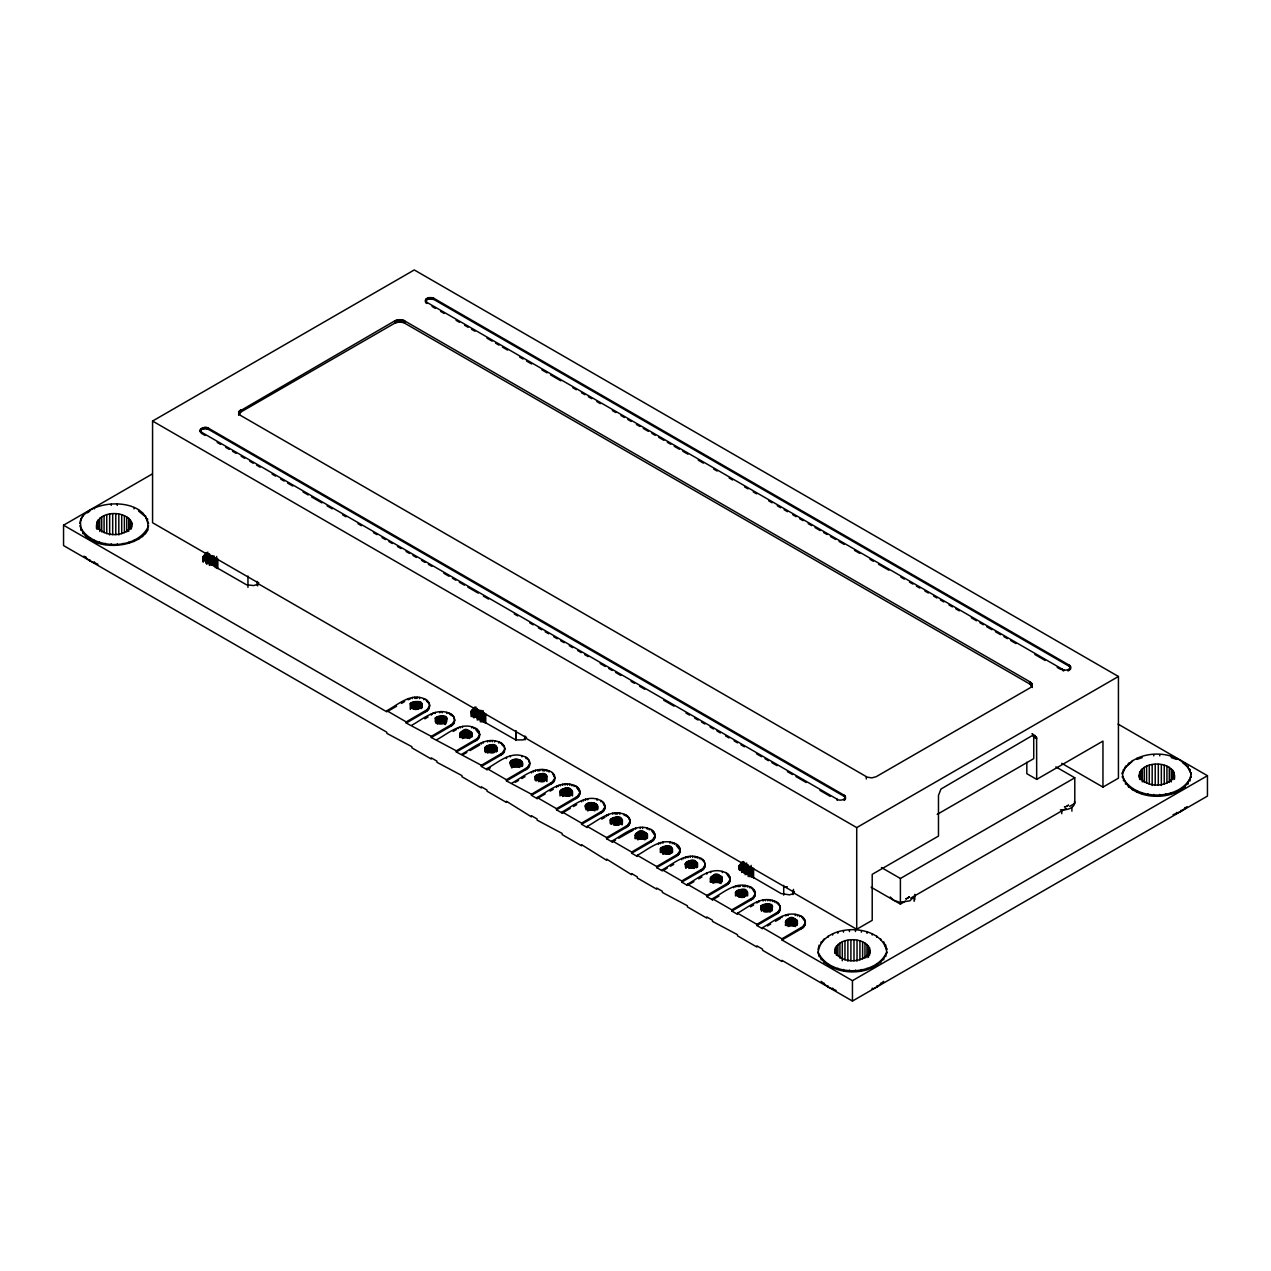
<?xml version="1.0" encoding="UTF-8"?>
<svg xmlns="http://www.w3.org/2000/svg" width="1271" height="1271" viewBox="0 0 1271 1271"><rect width="100%" height="100%" fill="white"/><g stroke="black" fill="none" stroke-linecap="round" stroke-linejoin="round"><path stroke-width="1.5" d="M96.596 528.831C93.911 510.497 126.337 508.734 131.882 523.175C129.34 538.014 101.855 538.157 96.596 524.955M200.723 431.536C197.688 430.885 204.663 424.959 208.666 428.327L844.119 795.201C848.631 798.855 839.877 801.699 837.16 799.221L201.708 432.347C197.911 429.137 206.569 427.437 208.666 429.471L844.119 796.345C846.55 796.52 844.897 801.604 844.659 798.839M207.999 552.202L206.252 552.821L203.01 557.222L205.521 561.226L246.574 584.819L253.819 585.55L257.727 584.247L258.712 582.674M1032.306 684.513L1030.288 682.019L403.765 320.387L399.158 319.672L394.836 320.832L238.9 411.629L238.9 413.71L240.712 415.522L867.235 777.153L871.842 777.868L876.164 776.708L1030.288 687.722L1032.306 685.228M515.819 740.215L515.835 730.634L515.835 740.5M526.575 737.323L523.128 739.913L515.756 739.913L515.835 732.112M522.397 762.616C521.603 768.034 510.704 768.034 509.893 762.616C512.324 756.817 525.161 758.723 522.397 766.397M525.034 739.929L525.034 736.02M559.987 791.547C575.255 778.186 575.255 805.528 559.987 792.183M537.125 797.473L556.507 808.674L556.507 809.818L575.938 798.601C582.229 795.9 580.45 786.717 574.111 785.367C560.511 779.743 548.087 791.595 537.125 797.473L537.125 798.617L531.469 795.344L531.469 794.216L506.414 780.887L506.414 779.743L487.031 768.558L487.031 769.702L490.272 767.827M597.545 806.005C596.735 811.406 585.836 811.406 585.041 806.005C587.472 800.206 600.309 802.096 597.545 809.786M562.163 811.931L581.562 823.131L581.562 824.275L600.992 813.059C607.268 810.374 605.489 801.175 599.149 799.84C585.566 794.2 573.126 806.068 562.163 811.931L562.163 813.075L556.507 809.818M587.218 826.404L606.601 837.589L606.601 838.733L626.031 827.516C632.322 824.831 630.543 815.632 624.204 814.298C610.604 808.674 598.18 820.526 587.218 826.404L587.218 827.532L581.562 824.275M612.257 840.862L631.655 852.063L631.655 853.191L651.086 841.974C657.361 839.289 655.582 830.09 649.243 828.756C635.659 823.131 623.219 834.983 612.257 840.862L612.257 842.006L615.498 840.131M637.311 855.319L656.694 866.52L656.694 867.648L676.124 856.432C682.416 853.747 680.636 844.548 674.297 843.213C660.698 837.589 648.274 849.441 637.311 855.319L637.311 856.463L631.655 853.191M662.366 869.777L681.749 880.978L681.749 882.122L701.179 870.905C707.454 868.204 705.675 859.021 699.352 857.687C685.752 852.047 673.312 863.899 662.366 869.777L662.366 870.921L656.694 867.648M687.404 884.251L706.803 895.435L706.803 896.579L726.218 885.363C732.509 882.678 730.73 873.479 724.391 872.144C710.807 866.52 698.367 878.372 687.404 884.251L687.404 885.379L681.749 882.122M712.459 898.708L731.842 909.893L731.842 911.037L751.272 899.82C757.564 897.135 755.768 887.936 749.445 886.602C735.845 880.978 723.406 892.83 712.459 898.708L712.459 899.836L706.803 896.579M737.498 913.166L756.896 924.367L756.896 925.495L776.311 914.278C782.602 911.593 780.823 902.394 774.484 901.06C760.9 895.435 748.46 907.287 737.498 913.166L737.498 914.31L731.842 911.037M762.552 927.623L781.935 938.824L781.935 939.952L801.365 928.751C807.657 926.051 805.878 916.868 799.538 915.517C785.939 909.893 773.515 921.745 762.552 927.623L762.552 928.767L756.896 925.495M886.824 953.139C884.298 921.856 820.589 921.856 818.063 953.139C828.565 978.32 878.086 978.336 886.824 951.995C876.132 976.97 828.756 976.97 818.063 951.995M1191.149 772.832C1188.623 804.114 1124.914 804.114 1122.372 772.832C1132.89 747.65 1182.411 747.634 1191.149 773.975L1188.051 767.287L1182.459 762.505M205.918 563.164L206.252 553.727L152.568 522.731L152.568 421.051L414.282 269.945L1118.432 676.49L1118.432 778.17L1102.958 787.114L1061.73 763.315M473.797 717.829L474.56 707.28L474.56 716.971M741.66 872.478L742.439 861.945L742.439 871.62M914.786 899.741L914.834 894.323M1032.306 686.801L1030.288 684.306L403.765 322.659L399.158 321.96L394.836 323.12L240.712 412.106L238.694 415.299L238.694 412.328M474.321 717.559L474.131 708.392L470.874 711.887L472.415 715.208L515.756 739.913M531.469 794.216L552.424 781.935L554.855 778.09M531.469 795.344L550.883 784.128C557.175 781.443 555.395 772.244 549.056 770.909C535.472 765.285 523.032 777.137 512.07 783.015M556.507 808.674L577.479 796.393L579.91 792.548L579.91 793.692M606.601 837.589L627.572 825.324L630.003 821.463L630.003 822.607M635.135 835.555C659.315 848.933 639.98 816.395 635.135 838.701M631.655 852.063L652.611 839.781L655.042 835.937L655.042 837.065M681.749 880.978L702.704 868.697L705.135 864.852L705.135 865.996M742.2 872.224L741.994 863.041L738.753 866.536L740.294 869.857L781.141 893.561L789.561 894.863L793.469 893.561L794.454 891.972M756.896 924.367L777.852 912.085L780.283 908.241L780.283 909.369M80.899 518.902C75.434 551.439 134.917 552.392 147.579 530.357C153.044 497.819 93.546 496.866 80.899 518.902L79.851 523.461M79.851 525.797C90.543 550.772 137.935 550.772 148.628 525.797M425.467 300.083L428.279 297.764L433.84 298.32L1069.292 665.194C1073.804 668.848 1065.05 671.692 1062.334 669.213L426.881 302.339L425.467 300.576M425.467 301.227L428.279 298.892L433.84 299.463L1069.292 666.338L1070.563 669.086L1070.563 666.465M1118.083 724.105L1207.45 775.707L1207.45 796.091L852.444 1001.055L781.935 960.336L781.935 961.48L762.552 950.279L762.552 949.151L756.896 945.878L756.896 947.022L737.498 935.821L737.498 934.693L712.459 921.364L712.459 920.22L706.803 916.963L706.803 918.091L687.404 906.906L687.404 905.762L662.366 892.449L662.366 891.305L656.694 888.032L656.694 889.176L637.311 877.975L637.311 876.847L631.655 873.574L631.655 874.718L606.601 859.117L606.601 860.26L581.562 844.659L581.562 845.787L562.163 834.602L562.163 833.458L537.125 820.145L537.125 819.001L531.469 815.728L531.469 816.872L506.414 801.27L506.414 802.414L487.031 791.213L487.031 790.069L481.375 786.813L481.375 787.956L461.977 776.756L461.977 775.612L436.938 762.298L436.938 761.154L431.282 757.881L431.282 759.025L411.883 747.825L411.883 746.697L386.845 733.367L386.845 732.239L63.55 545.577L63.55 525.209L386.845 711.855L386.845 710.711L406.227 721.912L427.183 709.631L429.614 705.786M406.227 721.912L406.227 723.04L425.658 711.824C431.933 709.139 430.154 699.94 423.815 698.605C410.231 692.981 397.791 704.833 386.845 710.711M406.227 723.04L431.282 736.37L452.238 724.089L454.668 720.244M431.282 736.37L431.282 737.498L450.697 726.297C456.988 723.596 455.209 714.413 448.87 713.063C435.286 707.439 422.846 719.291 411.883 725.169M459.8 734.336C483.981 747.698 464.662 715.16 459.8 737.482M431.282 737.498L456.321 750.827L477.292 738.562L479.707 734.702M456.321 750.827L456.321 751.971L475.751 740.755C482.027 738.07 480.247 728.871 473.924 727.536C460.324 721.896 447.885 733.764 436.938 739.627M485.045 747.539C494.578 764.03 504.905 735.798 485.045 747.539L485.045 751.32M456.321 751.971L481.375 765.285L502.331 753.02L504.762 749.159M481.375 765.285L481.375 766.429L500.79 755.212C507.081 752.527 505.302 743.328 498.963 741.994C485.379 736.37 472.939 748.222 461.977 754.1M506.414 779.743L527.386 767.477L529.8 763.633M506.414 780.887L525.844 769.67C532.136 766.985 530.341 757.786 524.017 756.452C510.418 750.827 497.978 762.679 487.031 768.558M535.139 776.454C544.671 792.961 555.014 764.729 535.139 776.454L535.139 780.235M581.562 823.131L602.518 810.866L604.948 807.006L604.948 808.149M610.271 819.843C619.803 836.35 630.146 808.102 610.271 819.843L610.271 823.624M660.364 848.758C669.912 865.265 680.239 837.033 660.364 848.758L660.364 852.539M656.694 866.52L677.665 854.239L680.096 850.394L680.096 851.538M685.228 863.851C700.48 850.49 700.48 877.832 685.228 864.487M710.282 878.944C734.463 892.306 715.128 859.784 710.282 882.09M706.803 895.435L727.759 883.17L730.19 879.31L730.19 880.453M735.512 892.147C745.044 908.654 755.387 880.406 735.512 892.147L735.512 895.928M731.842 909.893L752.813 897.628L755.228 893.783L755.228 894.911M785.414 922.317C809.611 935.694 790.276 903.157 785.414 925.463M781.935 938.824L802.907 926.543L805.321 922.698L805.321 923.842M818.063 949.659L819.112 945.1M870.095 953.155C870.937 935.218 833.951 935.218 834.809 953.155M870.095 951.153C864.598 963.974 840.29 963.974 834.809 951.153M1131.063 762.505L1125.486 767.287L1122.372 773.975L1122.372 772.832M1174.404 779.345C1177.804 759.756 1138.355 758.771 1139.118 777.455M1174.404 775.453C1168.923 788.274 1144.599 788.274 1139.118 775.453M1122.372 777.439L1122.372 776.311C1133.065 801.286 1180.457 801.286 1191.149 776.311L1191.149 777.439M914.786 895.976L909.861 900.837L900.376 902.203M80.899 520.046L82.949 515.645M410.279 703.562C415.077 720.546 433.554 694.506 410.279 703.562L410.279 709.234M435.318 718.02C440.116 735.003 458.593 708.964 435.318 718.02L435.318 721.801M760.932 906.016C765.73 923 784.223 896.961 760.932 906.016L760.932 909.798M909.162 896.881L908.384 897.628M909.321 896.675L908.225 897.755M872.24 988.107L872.24 989.251L876.847 987.011L883.726 981.339M1173.085 814.711L1181.172 811.327L1187.05 806.656M1068.323 805.274L1066.75 806.179L1068.466 805.194M1060.332 809.849C1065.765 810.485 1075.87 808.42 1074.551 801.159M87.254 512.88L89.828 511.117M63.55 525.209L152.441 473.876M388.449 710.918L396.552 706.247M401.414 703.435L404.639 701.576M424.832 718.83L428.073 716.971M453.127 731.429L456.353 729.554M463.597 754.291L466.838 752.432M470.079 750.557L479.787 744.949M515.311 782.285L518.552 780.41M521.793 778.551L525.018 776.676M537.125 798.617L545.211 793.946M550.073 791.134L553.314 789.275M562.163 813.075L570.266 808.404M573.507 806.529L576.732 804.67M601.787 819.128L605.028 817.253M618.739 838.256L633.514 829.899L633.514 828.756M663.97 869.984L667.211 868.125M670.453 866.25L673.694 864.375M687.404 885.379L693.887 881.645M698.732 878.833L701.973 876.974M712.459 899.836L718.925 896.103M152.568 421.051L856.718 827.596L1118.432 676.49M750.446 906.827L753.687 904.952M937.204 814.377L1033.736 758.644L1033.736 737.005L1032.576 734.018M767.398 925.955L770.639 924.096M775.501 921.284L780.362 918.488M1026.825 762.266L1026.825 773.674L1036.691 779.377L1102.958 741.104L1102.958 787.114M881.47 867.553L900.392 878.483L1074.789 777.788L1074.789 803.415L1069.658 806.37M794.137 893.132L856.718 929.276L872.208 920.331L872.208 874.337L938.475 836.08L938.475 795.424L940.937 789.069L1031.75 735.877L1034.928 735.369M871.143 887.222L900.392 904.094L905.524 901.139M910.64 898.184L1066.226 808.356M781.935 939.952L852.444 980.672L1207.45 775.707M906.62 898.629C903.411 899.852 910.084 897.072 906.811 898.533M410.168 699.05L408.102 699.749L408.102 698.605M1142.184 757.643L1136.973 759.391L1136.973 758.247M1065.479 806.64L1064.399 806.863L1065.606 806.592M540 770.655L537.649 770.893L537.649 769.749M740.373 886.332L738.022 886.586L738.022 885.442M783.714 886.761L787.385 886.761M742.772 886.332L745.124 886.586L745.124 885.442M898.978 902.029L893.465 900.17L890.256 896.976M83.95 556.142L89.828 560.813L97.915 564.197M821.161 981.339L828.041 987.011L836.127 990.411M432.045 306.454L435.476 308.44M440.624 311.411L444.056 313.397M456.082 320.324L459.514 322.31M464.662 325.297L468.109 327.267M471.541 329.253L474.973 331.238M487 338.181L492.147 341.152M495.579 343.138L499.01 345.124M502.458 347.11L507.606 350.081M519.632 357.024L523.064 359.01M526.496 360.98L531.643 363.967M541.954 369.909L547.102 372.88M550.534 374.866L560.845 380.823M572.871 387.75L576.303 389.736M581.451 392.723L584.882 394.693M588.33 396.679L591.762 398.665M596.909 401.636L600.341 403.622M612.368 410.565L615.8 412.551M620.963 415.522L624.395 417.508M627.826 419.494L631.258 421.464M636.406 424.45L639.853 426.436M643.285 428.406L648.432 431.393M651.864 433.363L655.312 435.349M658.743 437.335L663.891 440.306M667.323 442.292L670.77 444.278M674.202 446.264L679.35 449.235M682.781 451.221L687.945 454.192M698.24 460.134L703.387 463.121M713.698 469.063L717.13 471.048M729.157 477.991L732.589 479.977M744.615 486.92L748.047 488.89M753.195 491.877L756.642 493.847M768.653 500.79L772.085 502.776M777.248 505.747L780.68 507.733M784.112 509.719L787.543 511.705M792.707 514.676L796.139 516.662M799.57 518.647L803.002 520.633M808.165 523.604L811.597 525.59M815.029 527.56L820.176 530.547M823.608 532.533L827.056 534.503M830.487 536.489L835.635 539.46M839.067 541.446L844.23 544.417M854.525 550.375L859.689 553.346M869.984 559.304L873.415 561.274M878.579 564.26L888.874 570.202M900.901 577.145L904.332 579.131M909.496 582.102L912.928 584.088M916.359 586.074L919.791 588.06M924.938 591.031L928.386 593.017M933.534 595.988L936.965 597.974M940.397 599.944L943.845 601.93M948.992 604.917L952.424 606.887M955.856 608.873L959.287 610.858M971.314 617.801L976.462 620.772M979.909 622.758L983.341 624.744M986.773 626.73L991.92 629.701M995.368 631.687L1000.515 634.658M1003.947 636.644L1007.379 638.63M1010.81 640.6L1015.974 643.587M1034.864 654.486L1045.159 660.443M1057.186 667.37L1060.618 669.356M1031.973 733.669L1036.612 737.768L1036.691 779.377M1033.434 735.242L1036.389 736.942M1033.657 736.068L1036.612 737.768M1033.736 737.005L1036.691 738.721M1055.867 766.874L1074.789 777.788M205.139 435.46L201.708 433.475L201.708 432.347M217.166 442.403L220.598 444.389M225.745 447.36L229.193 449.346M232.625 451.332L236.056 453.318M241.204 456.289L244.652 458.275M249.799 461.246L253.231 463.232M256.663 465.202L260.094 467.188M272.121 474.131L275.553 476.117M280.716 479.088L284.148 481.074M287.58 483.059L292.727 486.03M303.038 491.988L308.186 494.959M311.617 496.945L321.928 502.887M327.076 505.858L332.239 508.845M342.535 514.787L345.966 516.773M357.993 523.716L361.425 525.701M373.452 532.628L376.883 534.614M382.047 537.585L385.478 539.571M388.91 541.557L392.342 543.543M397.505 546.514L400.937 548.5M406.084 551.471L409.516 553.457M412.948 555.443L416.395 557.429M421.543 560.4L424.975 562.386M428.406 564.372L431.854 566.342M443.865 573.285L449.028 576.271M452.46 578.241L455.892 580.227M459.324 582.213L464.471 585.184M467.919 587.17L478.214 593.128M483.377 596.099L488.525 599.07M514.278 613.941L517.726 615.927M529.737 622.869L533.169 624.855M538.332 627.826L541.764 629.812M545.195 631.798L548.627 633.768M553.791 636.755L557.222 638.725M560.654 640.711L564.086 642.697M569.249 645.668L572.681 647.654M577.828 650.625L581.26 652.611M584.692 654.597L588.139 656.583M600.15 663.526L605.314 666.497M608.745 668.482L612.177 670.468M615.609 672.438L620.772 675.425M631.067 681.367L634.499 683.353M639.663 686.324L644.81 689.295M663.7 700.21L674.011 706.152M686.022 713.095L689.47 715.08M694.617 718.051L698.049 720.037M701.481 722.023L704.928 724.009M710.076 726.98L713.508 728.966M716.939 730.952L720.371 732.938M725.534 735.909L728.966 737.895M734.114 740.866L737.545 742.852M740.993 744.822L744.425 746.808M756.452 753.751L761.599 756.722M765.031 758.708L768.462 760.694M771.894 762.679L777.058 765.65M787.353 771.608L792.516 774.579M795.948 776.565L806.243 782.507M819.986 790.435L830.297 796.393M206.252 552.821L258.378 582.912M474.131 707.47L526.258 737.577M741.994 862.135L794.137 892.226M258.378 583.834L474.131 708.392M526.258 738.483L741.994 863.041M481.375 766.429L487.031 769.702M606.601 838.733L612.257 842.006M804.908 919.966L804.908 921.094L801.365 916.407M730.19 877.927L730.19 879.071L726.218 873.034M676.124 845.247L680.096 850.156L680.096 849.012M655.042 834.554L655.042 835.698L651.086 829.645M579.91 791.166L579.91 792.31L575.938 786.256M503.523 745.124L503.523 746.268L500.79 742.884M475.751 729.554L479.707 734.463M428.391 701.751L428.391 702.879L425.658 699.495M148.628 523.461L145.514 516.773L138.65 511.117L138.65 509.973M425.467 301.72L426.341 303.102L426.341 301.958M752.813 889.684L755.228 893.529L755.228 892.401M604.948 805.623L604.948 806.767L602.518 801.779M554.855 777.852L552.424 772.863M886.824 948.531L886.824 949.659L883.726 941.843M630.003 820.097L630.003 821.225L628.764 817.428M529.8 763.378L528.577 759.597M454.668 720.006L453.429 716.209M704.722 863.247L705.135 864.614L705.135 863.47M504.762 748.921L504.349 746.427M429.614 705.548L429.201 703.038M206.252 553.727L206.458 562.91M1190.101 769.416L1190.101 770.544M1190.101 779.727L1190.101 780.871M1188.051 766.143L1188.051 767.287M1188.051 782.984L1188.051 784.128M1185.033 763.14L1185.033 764.284M1185.033 786.002L1185.033 787.13M1185.033 807.514L1185.033 808.658M1181.172 788.655L1181.172 789.799M1181.172 810.183L1181.172 811.327M1176.565 758.247L1176.565 759.391L1171.354 757.643L1171.354 756.515M1176.565 790.896L1176.565 792.024M1176.565 812.407L1176.565 813.551M1173.864 771.926L1173.864 777.582M1172.815 770.242L1172.815 779.695M1171.354 792.627L1171.354 793.771M1171.274 768.701L1171.274 781.919M1169.288 767.334L1169.288 782.443M1166.921 766.191L1166.921 783.19M1165.698 793.819L1165.698 794.963M1164.252 765.301L1164.252 784.191M1161.344 764.697L1161.344 785.462M1159.772 754.72L1159.772 755.864M1159.772 794.423L1159.772 795.567M1158.31 764.379L1158.31 785.16M1155.212 764.379L1155.212 785.16M1153.75 754.72L1153.75 755.864M1153.75 794.423L1153.75 795.567M1152.177 764.697L1152.177 785.462M1149.286 765.301L1149.286 784.191M1147.824 793.819L1147.824 794.963M1146.601 766.191L1146.601 783.19M1144.234 767.334L1144.234 782.443M1142.248 768.701L1142.248 781.919M1142.184 792.627L1142.184 793.771M1140.707 770.242L1140.707 779.695M1139.658 771.926L1139.658 779.473M1136.973 790.896L1136.973 792.024M1132.35 760.471L1132.35 761.615M1132.35 788.655L1132.35 789.799M1128.489 763.14L1128.489 764.284M1128.489 786.002L1128.489 787.13M1125.486 766.143L1125.486 767.287M1125.486 782.984L1125.486 784.128M1123.421 769.416L1123.421 770.544M1123.421 779.727L1123.421 780.871M1071.898 807.355L1071.898 811.136M1070.277 666.004L1070.277 667.148M1070.277 668.403L1070.277 669.547M1069.848 665.575L1069.848 666.719M1069.292 665.194L1069.292 666.338M1069.292 669.213L1069.292 670.357M1068.641 669.531L1068.641 670.675M1067.894 669.785L1067.894 670.913M1063.732 669.785L1063.732 670.913M1063.001 669.531L1063.001 670.675M1062.334 669.213L1062.334 670.357M1061.762 809.929L1061.762 813.71M1032.1 683.83L1032.306 687.5M1031.687 683.163L1031.687 685.45M1031.067 682.559L1031.067 684.831M1030.288 682.019L1030.288 684.306M914.103 897.564L914.103 901.346M900.392 878.483L900.392 904.094M885.792 945.1L885.792 946.244M885.792 955.427L885.792 956.555M883.726 958.684L883.726 959.827M880.724 938.84L880.724 939.968M880.724 961.702L880.724 962.83M880.724 983.214L880.724 984.358M876.847 936.171L876.847 937.315M876.847 964.355L876.847 965.499M876.847 985.883L876.847 987.011M872.24 933.947L872.24 935.075M872.24 966.596L872.24 967.724M869.555 947.626L869.555 955.172M868.506 945.942L868.506 957.27M867.029 932.199L867.029 933.343M866.949 944.401L866.949 957.619M867.029 968.327L867.029 969.471M866.298 776.708L866.298 778.98M864.963 943.034L864.963 958.143M862.612 941.89L862.612 958.89M861.373 931.023L861.373 932.151M861.373 969.519L861.373 970.647M859.927 941.001L859.927 959.875M857.035 940.381L857.035 961.162M856.718 827.596L856.718 929.276M855.462 930.42L855.462 931.548M855.462 970.123L855.462 971.251M853.985 940.079L853.985 960.844M852.444 980.672L852.444 1001.055M850.903 940.079L850.903 960.844M849.441 930.42L849.441 931.548M849.441 970.123L849.441 971.251M847.868 940.381L847.868 961.162M845.39 796.472L845.39 799.078M845.088 796.011L845.088 797.155M845.088 798.41L845.088 799.554M844.961 941.001L844.961 959.875M844.659 795.582L844.659 796.726M844.119 795.201L844.119 796.345M844.119 799.221L844.119 800.365M843.515 931.023L843.515 932.151M843.515 969.519L843.515 970.647M842.292 941.89L842.292 960.765M839.924 943.034L839.924 958.143M837.859 932.199L837.859 933.343M837.939 944.401L837.939 955.728M837.859 968.327L837.859 969.471M837.16 799.221L837.16 800.365M836.397 945.942L836.397 955.379M835.333 947.626L835.333 953.282M832.648 933.947L832.648 935.075M832.648 966.596L832.648 967.724M832.648 988.107L832.648 989.251M828.041 936.171L828.041 937.315M828.041 964.355L828.041 965.499M828.041 985.883L828.041 987.011M824.18 938.84L821.161 942.987L821.161 941.843M824.18 961.702L824.18 962.83M824.18 983.214L824.18 984.358M821.161 958.684L821.161 959.827M819.112 955.427L819.112 956.555M805.321 921.316L805.321 922.46M804.908 924.065L804.908 925.193M804.098 918.663L804.098 919.807M804.098 925.352L804.098 926.495M802.907 917.471L802.907 918.599M802.907 926.543L802.907 927.687M801.365 927.608L801.365 928.751M799.538 915.517L799.538 916.661M797.457 914.834L797.457 915.978M797.362 920.474L797.362 924.255M796.806 919.934L796.806 925.59M796.107 919.441L796.107 925.113M795.217 914.357L795.217 915.501M795.265 919.044L795.265 926.591M794.327 918.726L794.327 926.273M793.469 889.398L793.469 893.275M793.295 918.504L793.295 926.066M792.913 890.685L792.913 894.593M792.214 918.393L792.214 925.955M791.118 918.393L791.118 925.955M790.054 918.504L790.054 926.066M789.021 918.726L789.021 926.273M788.115 914.357L788.115 915.501M788.068 919.044L788.068 926.591M787.226 919.441L787.226 925.113M786.527 919.934L786.527 925.59M785.875 914.834L785.875 915.978M785.986 920.474L785.986 924.255M785.605 921.078L785.605 924.843M783.714 885.363L783.714 895.149M781.983 916.407L781.983 917.551M780.283 906.858L780.283 908.002L779.87 905.492M779.87 909.591L779.87 910.735M779.044 904.205L779.044 905.333M779.044 910.894L779.044 912.038M777.852 903.014L777.852 904.142M777.852 912.085L777.852 913.229M776.311 901.949L776.311 903.093M776.311 913.15L776.311 914.278M774.484 901.06L774.484 902.203M772.418 900.376L772.418 901.504M772.307 906.016L772.307 909.798M771.767 905.476L771.767 911.132M771.068 904.984L771.068 910.656M770.226 904.587L770.226 912.133M770.178 899.9L770.178 901.044M769.273 904.269L769.273 911.815M768.24 904.046L768.24 911.593M767.811 899.661L767.811 900.805M767.176 903.935L767.176 911.498M766.079 903.935L766.079 911.498M765.428 899.661L765.428 900.805M764.999 904.046L764.999 911.593M763.966 904.269L763.966 911.815M763.077 899.9L763.077 901.044M763.029 904.587L763.029 910.243M762.187 904.984L762.187 910.656M761.488 905.476L761.488 911.132M758.755 901.06L758.755 902.203M756.928 901.949L756.928 903.093M754.815 891.035L754.815 892.178M754.815 895.134L754.815 896.277M754.005 889.748L754.005 890.876M754.005 896.436L754.005 897.564M753.592 868.315L753.592 877.991M752.813 897.628L752.813 898.772M752.432 867.743L752.432 877.435M751.272 887.492L751.272 888.62M751.272 898.676L751.272 899.82M751.113 865.376L751.113 876.99M749.683 867.013L749.683 876.688M749.445 886.602L749.445 887.746M748.19 864.916L748.19 876.545M747.634 892.147L747.634 895.928M747.364 885.919L747.364 887.047M747.269 891.559L747.269 895.324M746.681 862.993L746.681 874.607M746.713 891.003L746.713 894.784M746.013 890.526L746.013 896.182M745.171 863.136L745.171 874.75M745.171 890.113L745.171 895.785M744.234 889.795L744.234 897.358M743.742 861.5L743.742 873.113M743.201 889.589L743.201 897.135M742.121 889.478L742.121 897.024M741.263 863.422L741.263 870.826M741.025 889.478L741.025 897.024M740.294 864.089L740.294 869.65M739.944 889.589L739.944 897.135M739.531 864.852L739.531 870.413M739.007 865.678L739.007 869.38M738.928 889.795L738.928 897.358M737.974 890.113L737.974 895.785M737.132 890.526L737.132 896.182M736.433 891.003L736.433 894.784M735.782 885.919L735.782 887.047M735.893 891.559L735.893 895.324M733.717 886.602L733.717 887.746M729.776 876.577L729.776 877.721M729.776 880.676L729.776 881.82M728.95 875.274L728.95 876.418M728.95 881.963L728.95 883.107M727.759 874.083L727.759 875.226M727.759 883.17L727.759 884.298M726.218 884.219L726.218 885.363M722.325 871.445L722.325 872.589M722.214 877.101L722.214 880.867M721.674 876.545L721.674 882.217M720.959 876.069L720.959 883.615M720.133 875.655L720.133 883.218M719.179 875.338L719.179 882.9M718.147 875.131L718.147 882.678M717.082 875.02L717.082 882.567M715.986 875.02L715.986 882.567M714.906 875.131L714.906 882.678M713.873 875.338L713.873 882.9M712.936 875.655L712.936 883.218M712.094 876.069L712.094 881.724M711.395 876.545L711.395 882.217M710.727 871.445L710.727 872.589M710.839 877.101L710.839 880.867M710.473 877.689L710.473 881.47M706.835 873.034L706.835 874.162M704.722 866.218L704.722 867.346M703.912 860.817L703.912 861.96M703.912 867.505L703.912 868.649M702.704 859.625L702.704 860.769M702.704 868.697L702.704 869.841M701.179 858.561L701.179 859.704M701.179 869.761L701.179 870.905M699.352 857.687L699.352 858.815M697.541 863.231L697.541 866.997M697.271 856.988L697.271 858.132M697.175 862.628L697.175 866.409M696.619 862.088L696.619 867.743M695.92 861.595L695.92 867.267M695.03 856.511L695.03 857.655M695.078 861.198L695.078 866.854M694.141 860.88L694.141 868.427M693.108 860.658L693.108 868.22M692.679 856.273L692.679 857.417M692.028 860.562L692.028 868.109M690.931 860.562L690.931 868.109M690.28 856.273L690.28 857.417M689.851 860.658L689.851 868.22M688.834 860.88L688.834 868.427M687.929 856.511L687.929 857.655M687.881 861.198L687.881 866.854M687.039 861.595L687.039 867.267M686.34 862.088L686.34 867.743M685.8 862.628L685.8 868.3M685.689 856.988L685.689 858.132M685.419 863.231L685.419 866.997M683.623 857.687L683.623 858.815M681.78 858.561L681.78 859.704M679.683 847.662L679.683 848.79M679.683 851.745L679.683 852.889M678.857 846.359L678.857 847.503M678.857 853.048L678.857 854.191M677.665 845.167L677.665 846.295M677.665 854.239L677.665 855.383M676.124 855.304L676.124 856.432M674.297 843.213L674.297 844.357M672.502 848.758L672.502 852.539M672.232 842.53L672.232 843.674M672.121 848.17L672.121 851.951M671.581 847.63L671.581 853.286M670.866 847.137L670.866 852.809M669.976 842.053L669.976 843.197M670.039 846.74L670.039 854.287M669.086 846.422L669.086 853.969M668.053 846.2L668.053 853.762M666.973 846.089L666.973 853.651M665.893 846.089L665.893 853.651M664.812 846.2L664.812 853.762M663.78 846.422L663.78 853.969M662.89 842.053L662.89 843.197M662.827 846.74L662.827 854.287M662 847.137L662 852.809M661.285 847.63L661.285 851.395M660.634 842.53L660.634 843.674M660.745 848.17L660.745 851.951M658.569 843.213L658.569 844.357M654.629 833.188L654.629 834.332M654.629 837.287L654.629 838.431M653.818 831.901L653.818 833.029M653.818 838.59L653.818 839.734M652.611 830.694L652.611 831.838M652.611 839.781L652.611 840.925M651.086 840.846L651.086 841.974M649.243 828.756L649.243 829.899M647.447 834.3L647.447 838.082M647.177 828.072L647.177 829.2M647.066 833.712L647.066 837.494M646.526 833.156L646.526 838.828M645.827 832.68L645.827 838.352M644.985 832.267L644.985 839.829M644.032 831.965L644.032 839.511M643.015 831.742L643.015 839.289M642.586 827.357L642.586 828.501M641.934 831.631L641.934 839.194M640.838 831.631L640.838 839.194M640.187 827.357L640.187 828.501M639.758 831.742L639.758 839.289M638.741 831.965L638.741 839.511M637.788 832.267L637.788 839.829M636.946 832.68L636.946 838.352M636.247 833.156L636.247 838.828M635.691 833.712L635.691 837.494M635.595 828.072L635.595 829.2M635.325 834.3L635.325 838.082M631.687 829.645L631.687 830.789M629.574 818.731L629.574 819.874M629.574 822.83L629.574 823.973M628.764 824.132L628.764 825.26M627.572 816.236L627.572 817.38M627.572 825.324L627.572 826.468M626.031 815.188L626.031 816.316M626.031 826.372L626.031 827.516M624.204 814.298L624.204 815.442M622.393 819.843L622.393 823.624M622.027 819.255L622.027 824.911M621.471 818.699L621.471 824.371M620.772 818.222L620.772 823.878M619.883 813.138L619.883 814.266M619.93 817.809L619.93 823.481M618.993 817.491L618.993 825.054M617.96 817.285L617.96 824.831M617.531 812.9L617.531 814.028L615.148 814.028L615.148 812.9M616.88 817.174L616.88 824.72M615.784 817.174L615.784 824.72M614.719 817.285L614.719 824.831M613.686 817.491L613.686 825.054M612.797 813.138L612.797 814.266M612.733 817.809L612.733 823.481M611.907 818.222L611.907 823.878M611.192 818.699L611.192 824.371M610.652 819.255L610.652 823.02M608.475 814.298L608.475 815.442M606.648 815.188L606.648 816.316M604.535 804.273L604.535 805.417M604.535 808.372L604.535 809.5M603.709 802.97L603.709 804.114M603.709 809.659L603.709 810.803M602.518 810.866L602.518 811.994M600.992 800.73L600.992 801.858M600.992 811.915L600.992 813.059M597.354 805.385L597.354 809.166M597.084 799.141L597.084 800.285M596.973 804.781L596.973 808.563M596.433 804.241L596.433 809.913M595.734 803.765L595.734 809.42M594.892 803.351L594.892 810.898M593.938 803.034L593.938 810.596M592.922 802.827L592.922 810.374M591.841 802.716L591.841 810.263M590.745 802.716L590.745 810.263M589.665 802.827L589.665 810.374M588.632 803.034L588.632 810.596M587.742 798.681L587.742 799.809M587.695 803.351L587.695 810.898M586.852 803.765L586.852 809.42M586.153 804.241L586.153 809.913M585.502 799.141L585.502 800.285M585.597 804.781L585.597 808.563M583.421 799.84L583.421 800.968M581.594 800.73L581.594 801.858M579.481 789.815L579.481 790.943M579.481 793.914L579.481 795.042M578.67 788.513L578.67 789.656M578.67 795.201L578.67 796.345M577.479 787.321L577.479 788.465M577.479 796.393L577.479 797.537M575.938 797.457L575.938 798.601M574.111 785.367L574.111 786.511M572.49 791.547L572.49 795.948M572.3 790.927L572.3 794.693M572.045 784.684L572.045 785.828M571.934 790.324L571.934 794.105M571.378 789.784L571.378 795.439M570.679 789.291L570.679 794.963M569.789 784.207L569.789 785.351M569.837 788.894L569.837 796.44M568.9 788.576L568.9 796.123M567.867 788.354L567.867 795.916M567.438 783.969L567.438 785.113M566.787 788.242L566.787 795.805M565.69 788.242L565.69 795.805M565.055 783.969L565.055 785.113M564.626 788.354L564.626 795.916M563.593 788.576L563.593 796.123M562.688 784.207L562.688 785.351M562.64 788.894L562.64 796.44M561.814 789.291L561.814 794.963M561.099 789.784L561.099 795.439M560.559 790.324L560.559 794.105M560.447 784.684L560.447 785.828M560.177 790.927L559.987 795.948M558.382 785.367L558.382 786.511M556.555 786.256L556.555 787.4M554.442 775.342L554.442 776.486M554.442 779.441L554.442 780.585M553.616 774.055L553.616 775.199M553.616 780.744L553.616 781.887M552.424 781.935L552.424 783.079M550.883 783L550.883 784.128M549.056 770.909L549.056 772.053M546.991 770.226L546.991 771.37M546.88 775.866L546.88 781.538M546.339 775.326L546.339 780.982M545.64 774.833L545.64 780.505M544.751 769.749L544.751 770.893L542.383 770.655L542.383 769.511M544.798 774.436L544.798 780.092M543.845 774.118L543.845 781.665M542.812 773.896L542.812 781.458M541.748 773.785L541.748 781.347M540.652 773.785L540.652 781.347M539.571 773.896L539.571 781.458M538.539 774.118L538.539 781.665M537.601 774.436L537.601 780.092M536.759 774.833L536.759 780.505M536.06 775.326L536.06 780.982M535.409 770.226L535.409 771.37M535.504 775.866L535.504 779.647M533.327 770.909L533.327 772.053M531.5 771.799L531.5 772.943M529.387 760.884L529.387 762.028M529.387 764.983L529.387 766.127M528.577 766.286L528.577 767.414M527.386 758.39L527.386 759.534M527.386 767.477L527.386 768.621M525.844 757.341L525.844 758.485M525.844 768.542L525.844 769.67M522.206 761.996L522.206 765.778M521.936 755.768L521.936 756.896M521.841 761.408L521.841 765.19M521.285 760.852L521.285 766.524M520.586 760.376L520.586 766.048M519.744 759.963L519.744 767.525M518.806 759.661L518.806 767.207M517.774 759.438L517.774 766.985M516.693 759.327L516.693 766.874M515.597 759.327L515.597 766.874M514.517 759.438L514.517 766.985M513.5 759.661L513.5 767.207M512.547 759.963L512.547 767.525M511.705 760.376L511.705 767.922M511.006 760.852L511.006 766.524M510.465 761.408L510.465 765.19M510.354 755.768L510.354 756.896M506.446 757.341L506.446 758.485M504.349 750.525L504.349 751.669M503.523 751.828L503.523 752.956M502.331 743.932L502.331 745.076M502.331 753.02L502.331 754.148M500.79 754.068L500.79 755.212M498.963 741.994L498.963 743.138M497.168 747.539L497.168 751.32M496.786 746.951L496.786 750.716M496.246 746.395L496.246 752.067M495.531 745.918L495.531 751.574M494.657 740.834L494.657 741.962M494.705 745.505L494.705 751.177M493.752 745.187L493.752 752.75M492.719 744.981L492.719 752.527M492.29 740.596L492.29 741.724M491.655 744.87L491.655 752.416M490.558 744.87L490.558 752.416M489.907 740.596L489.907 741.724M489.478 744.981L489.478 752.527M488.445 745.187L488.445 752.75M487.556 740.834L487.556 741.962M487.508 745.505L487.508 753.067M486.666 745.918L486.666 751.574M485.967 746.395L485.967 752.067M485.729 713.667L485.729 723.342M485.411 746.951L485.411 752.607M484.569 713.095L484.569 722.77M483.25 710.727L483.25 722.341M483.234 741.994L483.234 743.138M481.82 710.425L481.82 722.039M481.407 742.884L481.407 744.012M480.327 710.267L480.327 721.88M479.294 731.969L479.294 733.097M479.294 736.068L479.294 737.196M478.802 710.267L478.802 719.942M478.484 730.666L478.484 731.81M478.484 737.355L478.484 738.499M477.308 708.487L477.308 720.101M477.292 729.475L477.292 730.618M477.292 738.562L477.292 739.69M475.878 706.851L475.878 716.526M475.751 739.611L475.751 740.755M473.924 727.536L473.924 728.664M473.4 708.757L473.4 716.177M472.415 709.44L472.415 716.844M472.113 733.081L472.113 736.846M471.843 726.837L471.843 727.981M471.652 710.187L471.652 715.748M471.748 732.477L471.748 736.259M471.144 711.013L471.144 716.574M471.191 731.937L471.191 735.718M470.492 731.461L470.492 737.116M469.65 731.047L469.65 738.594M468.713 730.73L468.713 738.292M467.68 730.507L467.68 738.07M466.6 730.412L466.6 737.958M465.504 730.412L465.504 737.958M464.423 730.507L464.423 738.07M463.407 730.73L463.407 738.292M462.501 726.377L462.501 727.505M462.453 731.047L462.453 738.594M461.611 731.461L461.611 737.116M460.912 731.937L460.912 737.609M460.261 726.837L460.261 727.981M460.372 732.477L460.372 736.259M459.991 733.081L459.991 736.846M458.195 727.536L458.195 728.664M454.255 717.511L454.255 718.639M454.255 721.61L454.255 722.738M453.429 722.897L453.429 724.041M452.238 715.017L452.238 716.145M452.238 724.089L452.238 725.233M450.697 713.952L450.697 715.096L448.87 713.063M450.697 725.153L450.697 726.297M446.804 712.38L446.804 713.524M446.693 718.02L446.693 721.801M446.153 717.48L446.153 723.135M445.438 716.987L445.438 724.549M444.612 716.59L444.612 724.136M443.658 716.272L443.658 723.819M442.626 716.05L442.626 723.612M442.197 711.665L442.197 712.809M441.545 715.938L441.545 723.501M440.465 715.938L440.465 723.501M439.814 711.665L439.814 712.809M439.385 716.05L439.385 723.612M438.352 716.272L438.352 723.819M437.399 716.59L437.399 724.136M436.573 716.987L436.573 722.659M435.858 717.48L435.858 723.135M435.206 712.38L435.206 713.524M433.84 298.32L433.84 299.463M433.173 298.002L433.173 299.146M433.141 713.063L431.314 715.096L431.314 713.952M432.442 297.764L432.442 298.892M431.632 297.589L431.632 298.733M430.79 297.509L430.79 298.637M429.932 297.509L429.932 298.637M429.201 707.137L429.201 708.281M429.09 297.589L429.09 298.733M428.391 708.44L428.391 709.583M428.279 297.764L428.279 298.892M427.549 298.002L427.549 299.146M427.183 700.559L427.183 701.687M427.183 709.631L427.183 710.775M426.881 298.32L426.881 299.463M426.881 302.339L426.881 303.467M426.341 298.701L426.341 299.845M425.912 299.13L425.912 300.274M425.912 301.529L425.912 302.673M425.61 299.591L425.61 302.196M425.658 710.696L425.658 711.824M423.815 698.605L423.815 699.749M422.02 704.15L422.02 707.931M421.654 703.562L421.654 707.343M421.098 703.022L421.098 708.678M420.399 702.529L420.399 708.201M419.509 697.445L419.509 698.589M419.557 702.132L419.557 707.788M418.604 701.814L418.604 709.361M417.587 701.592L417.587 709.139M417.158 697.207L417.158 698.351L414.759 698.351L414.759 697.207M416.507 701.481L416.507 709.043M415.41 701.481L415.41 709.043M414.33 701.592L414.33 709.139M413.313 701.814L413.313 709.361M412.408 697.445L412.408 698.589M412.36 702.132L412.36 707.788M411.518 702.529L411.518 708.201M410.819 703.022L410.819 708.678M404.702 320.832L404.702 323.12M403.765 320.387L403.765 322.659M402.716 320.038L402.716 322.31M401.572 319.799L401.572 322.071M400.381 319.672L400.381 321.96M399.158 319.672L399.158 321.96M397.966 319.799L397.966 322.071M396.822 320.038L396.822 322.31M395.774 320.387L395.774 322.659M394.836 320.832L394.836 323.12M257.727 582.023L257.727 585.899M257.171 581.371L257.171 585.28M247.956 576.049L247.956 587.361M240.712 409.818L240.712 412.106M239.933 410.358L239.933 412.646M239.313 410.978L239.313 413.25M238.9 411.629L238.9 413.901M217.849 559.002L217.849 568.677M216.69 556.507L216.69 568.121M215.371 558.001L215.371 567.676M213.941 555.761L213.941 565.452M212.448 555.618L212.448 565.293M210.922 555.618L210.922 565.293M209.429 553.822L209.429 565.452M208.666 428.327L208.666 429.471M207.999 428.009L207.999 429.153M207.999 554.124L207.999 563.816M207.268 427.755L207.268 428.899M206.458 427.596L206.458 428.724M206.68 552.631L206.68 564.245M205.616 427.501L205.616 428.645M205.521 554.108L205.521 561.512M204.758 427.501L204.758 428.645M204.552 554.776L204.552 560.336M203.916 427.596L203.916 428.724M203.789 555.538L203.789 561.099M203.265 556.364L203.265 561.925M203.106 427.755L203.106 428.899M203.01 557.222L203.01 561.814M202.359 428.009L202.359 429.153M201.708 428.327L201.708 429.471M201.152 428.708L201.152 429.852M201.152 431.965L201.152 433.093M200.723 429.137L200.723 430.281M200.437 429.598L200.437 430.742M200.437 431.076L200.437 432.204M200.294 430.091L200.294 431.727M147.579 518.902L147.579 520.046M147.579 529.229L147.579 530.357M145.514 515.645L145.514 516.773M145.514 532.485L145.514 533.629M142.511 512.626L142.511 513.77M142.511 535.488L142.511 536.632M138.65 538.157L138.65 539.285M134.027 507.733L134.027 508.877M134.027 540.382L134.027 541.525M131.882 523.175L131.882 526.941M131.342 521.412L131.342 528.974M130.293 519.744L130.293 529.181M128.752 518.203L128.752 531.421M128.816 542.129L128.816 543.257M126.766 516.836L126.766 531.945M124.399 515.692L124.399 532.676M123.176 543.305L123.176 544.449M121.714 514.803L121.714 533.677M118.823 514.183L118.823 534.964M117.25 504.206L117.25 505.35M117.25 543.909L117.25 545.052M115.788 513.881L115.788 534.646M112.69 513.881L112.69 534.646M111.228 504.206L111.228 505.35M111.228 543.909L111.228 545.052M109.656 514.183L109.656 534.964M106.748 514.803L106.748 533.677M105.302 543.305L105.302 544.449M104.079 515.692L104.079 532.676M101.712 516.836L101.712 531.945M99.726 518.203L99.726 531.421M99.646 542.129L99.646 543.257M98.185 519.744L98.185 529.181M97.136 521.412L97.136 528.974M94.435 507.733L94.435 508.877M94.435 540.382L94.435 541.525M94.435 561.909L94.435 563.053M89.828 538.157L89.828 539.285M89.828 559.669L89.828 560.813M85.967 535.488L85.967 536.632M85.967 557.016L85.967 558.16M82.949 532.485L82.949 533.629M80.899 529.229L80.899 530.357"/></g></svg>
